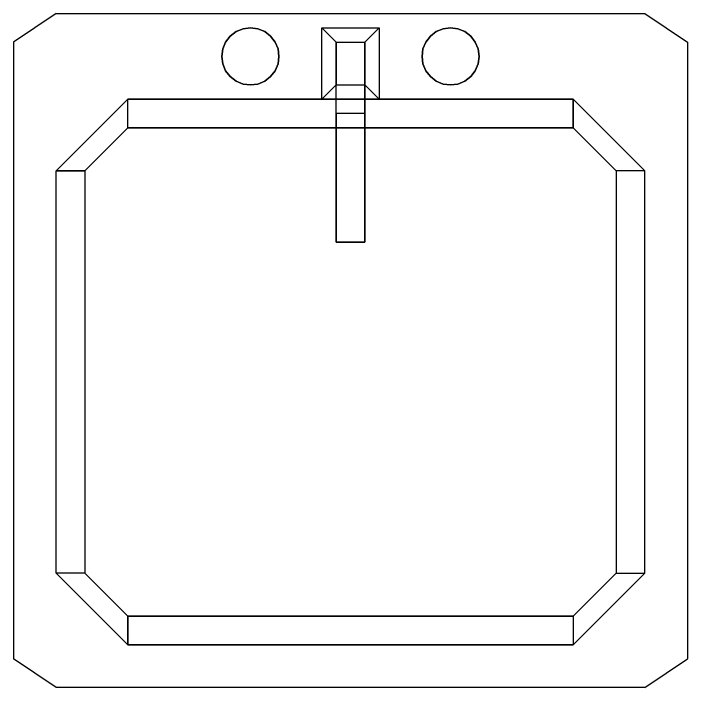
# Model space of a CAD drawing. Header units: millimetres. Extents: x 10903 to 284569, y 2319 to 62017.
# Drawn here: x 157475 to 158075, y 13896 to 14496 of the extents above; entities that cross this region are included whole.
import ezdxf

# ---------------------------------------------------------------- set-up
doc = ezdxf.new("R2010")
doc.units = ezdxf.units.MM
doc.layers.add('빌트인', color=8, linetype='Continuous')

# ---------------------------------------------------------------- blocks, each defined once
blk = doc.blocks.new('SINK2')
at = {"layer": '빌트인'}
for p, q in [((-261.87, 600), (-300, 574.55)), ((-261.87, 600), (261.87, 600)), ((261.87, 600), (300, 574.55)), ((-300, 25.45), (-300, 574.55)), ((300, 25.45), (300, 574.55)), ((-198.22, 561.87), (-261.87, 498.22)), ((-261.87, 498.22), (-198.22, 561.87)), ((198.22, 561.87), (-198.22, 561.87)), ((-198.22, 561.87), (198.22, 561.87)), ((-198.22, 536.35), (-198.22, 561.87)), ((-198.22, 536.35), (-198.22, 561.87)), ((261.87, 498.22), (198.22, 561.87)), ((198.22, 561.87), (198.22, 536.35)), ((261.87, 498.22), (198.22, 561.87)), ((198.22, 536.35), (198.22, 561.87)), ((-236.42, 498.22), (-198.22, 536.35)), ((-198.22, 536.35), (-236.42, 498.22)), ((-198.22, 536.35), (198.22, 536.35)), ((198.22, 536.35), (-198.22, 536.35)), ((236.42, 498.22), (198.22, 536.35)), ((198.22, 536.35), (236.42, 498.22)), ((-261.87, 498.22), (-261.87, 140.05)), ((-261.87, 498.22), (-261.87, 140.05)), ((-236.42, 498.22), (-261.87, 498.22)), ((-236.42, 498.22), (-261.87, 498.22)), ((-236.42, 140.05), (-236.42, 498.22)), ((-236.42, 140.05), (-236.42, 498.22)), ((236.42, 140.05), (236.42, 498.22)), ((236.42, 498.22), (261.87, 498.22)), ((236.42, 140.05), (236.42, 498.22)), ((236.42, 498.22), (261.87, 498.22)), ((261.87, 498.22), (261.87, 140.05)), ((261.87, 498.22), (261.87, 140.05)), ((-12.76, 203.63), (-12.76, 89.09)), ((12.76, 203.63), (-12.76, 203.63)), ((-12.76, 203.63), (-12.76, 101.85)), ((12.76, 203.63), (-12.76, 203.63)), ((-12.76, 203.63), (12.76, 203.63)), ((12.76, 203.63), (-12.76, 203.63)), ((-12.76, 203.63), (-12.76, 101.85)), ((-12.76, 89.09), (-12.76, 203.63)), ((12.76, 89.09), (12.76, 203.63)), ((12.76, 101.85), (12.76, 203.63)), ((12.76, 203.63), (12.76, 101.85)), ((12.76, 89.09), (12.76, 203.63)), ((-261.87, 140.05), (-198.22, 76.4)), ((-261.87, 140.05), (-236.42, 140.05)), ((-198.22, 76.4), (-261.87, 140.05)), ((-261.87, 140.05), (-236.42, 140.05)), ((-198.22, 101.85), (-236.42, 140.05)), ((-236.42, 140.05), (-198.22, 101.85)), ((198.22, 76.4), (261.87, 140.05)), ((236.42, 140.05), (198.22, 101.85)), ((261.87, 140.05), (198.22, 76.4)), ((198.22, 101.85), (236.42, 140.05)), ((261.87, 140.05), (236.42, 140.05)), ((236.42, 140.05), (261.87, 140.05)), ((198.22, 101.85), (-198.22, 101.85)), ((-198.22, 101.85), (198.22, 101.85)), ((-198.22, 76.4), (-198.22, 101.85)), ((-198.22, 101.85), (-198.22, 76.4)), ((12.76, 101.85), (-12.76, 101.85)), ((-12.76, 101.85), (12.76, 101.85)), ((-12.76, 63.65), (-12.76, 101.85)), ((-12.76, 101.85), (-12.76, 89.09)), ((-12.76, 101.85), (-12.76, 89.09)), ((-12.76, 63.65), (-12.76, 101.85)), ((12.76, 101.85), (12.76, 63.65)), ((12.76, 89.09), (12.76, 101.85)), ((12.76, 101.85), (12.76, 63.65)), ((12.76, 101.85), (12.76, 89.09)), ((198.22, 101.85), (198.22, 76.4)), ((198.22, 101.85), (198.22, 76.4)), ((-12.76, 89.09), (12.76, 89.09)), ((-12.76, 89.09), (12.76, 89.09)), ((-12.76, 25.45), (-12.76, 89.09)), ((-12.76, 89.09), (-12.76, 25.45)), ((12.76, 89.09), (12.76, 25.45)), ((12.76, 89.09), (12.76, 25.45)), ((-198.22, 76.4), (198.22, 76.4)), ((198.22, 76.4), (-198.22, 76.4)), ((-12.76, 63.65), (-25.45, 76.4)), ((-25.45, 76.4), (25.45, 76.4)), ((-25.45, 76.4), (-12.76, 63.65)), ((-25.45, 12.76), (-25.45, 76.4)), ((25.45, 76.4), (12.76, 63.65)), ((12.76, 63.65), (25.45, 76.4)), ((25.45, 76.4), (25.45, 12.76)), ((-101.85, 60.23), (-107.08, 56.19)), ((-107.08, 56.19), (-101.85, 60.23)), ((-101.85, 60.23), (-107.08, 56.19)), ((-107.08, 56.19), (-101.85, 60.23)), ((-95.65, 62.81), (-101.85, 60.23)), ((-101.85, 60.23), (-95.65, 62.81)), ((-95.65, 62.81), (-101.85, 60.23)), ((-101.85, 60.23), (-95.65, 62.81)), ((-89.09, 63.65), (-95.65, 62.81)), ((-95.65, 62.81), (-89.09, 63.65)), ((-89.09, 63.65), (-95.65, 62.81)), ((-95.65, 62.81), (-89.09, 63.65)), ((-82.47, 62.81), (-89.09, 63.65)), ((-82.47, 62.81), (-89.09, 63.65)), ((-89.09, 63.65), (-82.47, 62.81)), ((-82.47, 62.81), (-89.09, 63.65)), ((-76.34, 60.23), (-82.47, 62.81)), ((-82.47, 62.81), (-76.34, 60.23)), ((-76.34, 60.23), (-82.47, 62.81)), ((-82.47, 62.81), (-76.34, 60.23)), ((-71.11, 56.19), (-76.34, 60.23)), ((-76.34, 60.23), (-71.11, 56.19)), ((-71.11, 56.19), (-76.34, 60.23)), ((-76.34, 60.23), (-71.11, 56.19)), ((12.76, 63.65), (-12.76, 63.65)), ((12.76, 63.65), (-12.76, 63.65)), ((-12.76, 25.45), (-12.76, 63.65)), ((12.76, 25.45), (12.76, 63.65)), ((76.34, 60.23), (71.11, 56.19)), ((71.11, 56.19), (76.34, 60.23)), ((76.34, 60.23), (71.11, 56.19)), ((71.11, 56.19), (76.34, 60.23)), ((82.47, 62.81), (76.34, 60.23)), ((76.34, 60.23), (82.47, 62.81)), ((82.47, 62.81), (76.34, 60.23)), ((76.34, 60.23), (82.47, 62.81)), ((89.09, 63.65), (82.47, 62.81)), ((82.47, 62.81), (89.09, 63.65)), ((89.09, 63.65), (82.47, 62.81)), ((82.47, 62.81), (89.09, 63.65)), ((95.65, 62.81), (89.09, 63.65)), ((89.09, 63.65), (95.65, 62.81)), ((95.65, 62.81), (89.09, 63.65)), ((89.09, 63.65), (95.65, 62.81)), ((101.85, 60.23), (95.65, 62.81)), ((95.65, 62.81), (101.85, 60.23)), ((101.85, 60.23), (95.65, 62.81)), ((95.65, 62.81), (101.85, 60.23)), ((107.08, 56.19), (101.85, 60.23)), ((101.85, 60.23), (107.08, 56.19)), ((107.08, 56.19), (101.85, 60.23)), ((101.85, 60.23), (107.08, 56.19)), ((-107.08, 56.19), (-111.12, 50.96)), ((-111.12, 50.96), (-107.08, 56.19)), ((-107.08, 56.19), (-111.12, 50.96)), ((-111.12, 50.96), (-107.08, 56.19)), ((-67.06, 50.96), (-71.11, 56.19)), ((-71.11, 56.19), (-67.06, 50.96)), ((-67.06, 50.96), (-71.11, 56.19)), ((-71.11, 56.19), (-67.06, 50.96)), ((71.11, 56.19), (67.06, 50.96)), ((67.06, 50.96), (71.11, 56.19)), ((71.11, 56.19), (67.06, 50.96)), ((67.06, 50.96), (71.11, 56.19)), ((111.12, 50.96), (107.08, 56.19)), ((107.08, 56.19), (111.12, 50.96)), ((111.12, 50.96), (107.08, 56.19)), ((107.08, 56.19), (111.12, 50.96)), ((-111.12, 50.96), (-113.7, 44.76)), ((-113.7, 44.76), (-111.12, 50.96)), ((-111.12, 50.96), (-113.7, 44.76)), ((-113.7, 44.76), (-111.12, 50.96)), ((-64.48, 44.76), (-67.06, 50.96)), ((-67.06, 50.96), (-64.48, 44.76)), ((-64.48, 44.76), (-67.06, 50.96)), ((-67.06, 50.96), (-64.48, 44.76)), ((67.06, 50.96), (64.48, 44.76)), ((64.48, 44.76), (67.06, 50.96)), ((67.06, 50.96), (64.48, 44.76)), ((64.48, 44.76), (67.06, 50.96)), ((113.7, 44.76), (111.12, 50.96)), ((111.12, 50.96), (113.7, 44.76)), ((113.7, 44.76), (111.12, 50.96)), ((111.12, 50.96), (113.7, 44.76)), ((-113.7, 44.76), (-114.54, 38.2)), ((-114.54, 38.2), (-113.7, 44.76)), ((-113.7, 44.76), (-114.54, 38.2)), ((-114.54, 38.2), (-113.7, 44.76)), ((-63.65, 38.2), (-64.48, 44.76)), ((-64.48, 44.76), (-63.65, 38.2)), ((-63.65, 38.2), (-64.48, 44.76)), ((-64.48, 44.76), (-63.65, 38.2)), ((63.65, 38.2), (64.48, 44.76)), ((64.48, 44.76), (63.65, 38.2)), ((63.65, 38.2), (64.48, 44.76)), ((64.48, 44.76), (63.65, 38.2)), ((114.54, 38.2), (113.7, 44.76)), ((113.7, 44.76), (114.54, 38.2)), ((114.54, 38.2), (113.7, 44.76)), ((113.7, 44.76), (114.54, 38.2)), ((-114.54, 38.2), (-113.7, 31.58)), ((-113.7, 31.58), (-114.54, 38.2)), ((-114.54, 38.2), (-113.7, 31.58)), ((-113.7, 31.58), (-114.54, 38.2)), ((-64.48, 31.58), (-63.65, 38.2)), ((-63.65, 38.2), (-64.48, 31.58)), ((-64.48, 31.58), (-63.65, 38.2)), ((-63.65, 38.2), (-64.48, 31.58)), ((63.65, 38.2), (64.48, 31.58)), ((64.48, 31.58), (63.65, 38.2)), ((63.65, 38.2), (64.48, 31.58)), ((64.48, 31.58), (63.65, 38.2)), ((113.7, 31.58), (114.54, 38.2)), ((114.54, 38.2), (113.7, 31.58)), ((113.7, 31.58), (114.54, 38.2)), ((114.54, 38.2), (113.7, 31.58)), ((-113.7, 31.58), (-111.12, 25.45)), ((-111.12, 25.45), (-113.7, 31.58)), ((-113.7, 31.58), (-111.12, 25.45)), ((-111.12, 25.45), (-113.7, 31.58)), ((-67.06, 25.45), (-64.48, 31.58)), ((-64.48, 31.58), (-67.06, 25.45)), ((-67.06, 25.45), (-64.48, 31.58)), ((-64.48, 31.58), (-67.06, 25.45)), ((64.48, 31.58), (67.06, 25.45)), ((67.06, 25.45), (64.48, 31.58)), ((64.48, 31.58), (67.06, 25.45)), ((67.06, 25.45), (64.48, 31.58)), ((111.12, 25.45), (113.7, 31.58)), ((113.7, 31.58), (111.12, 25.45)), ((111.12, 25.45), (113.7, 31.58)), ((113.7, 31.58), (111.12, 25.45)), ((-261.87, 0), (-300, 25.45)), ((-111.12, 25.45), (-107.08, 20.22)), ((-107.08, 20.22), (-111.12, 25.45)), ((-111.12, 25.45), (-107.08, 20.22)), ((-107.08, 20.22), (-111.12, 25.45)), ((-71.11, 20.22), (-67.06, 25.45)), ((-67.06, 25.45), (-71.11, 20.22)), ((-71.11, 20.22), (-67.06, 25.45)), ((-67.06, 25.45), (-71.11, 20.22)), ((-12.76, 25.45), (-25.45, 12.76)), ((-12.76, 25.45), (-25.45, 12.76)), ((12.76, 25.45), (-12.76, 25.45)), ((12.76, 25.45), (-12.76, 25.45)), ((12.76, 25.45), (25.45, 12.76)), ((12.76, 25.45), (25.45, 12.76)), ((67.06, 25.45), (71.11, 20.22)), ((71.11, 20.22), (67.06, 25.45)), ((67.06, 25.45), (71.11, 20.22)), ((71.11, 20.22), (67.06, 25.45)), ((107.08, 20.22), (111.12, 25.45)), ((111.12, 25.45), (107.08, 20.22)), ((107.08, 20.22), (111.12, 25.45)), ((111.12, 25.45), (107.08, 20.22)), ((261.87, 0), (300, 25.45)), ((-107.08, 20.22), (-101.85, 16.17)), ((-101.85, 16.17), (-107.08, 20.22)), ((-107.08, 20.22), (-101.85, 16.17)), ((-101.85, 16.17), (-107.08, 20.22)), ((-76.34, 16.17), (-71.11, 20.22)), ((-71.11, 20.22), (-76.34, 16.17)), ((-76.34, 16.17), (-71.11, 20.22)), ((-71.11, 20.22), (-76.34, 16.17)), ((71.11, 20.22), (76.34, 16.17)), ((76.34, 16.17), (71.11, 20.22)), ((71.11, 20.22), (76.34, 16.17)), ((76.34, 16.17), (71.11, 20.22)), ((101.85, 16.17), (107.08, 20.22)), ((107.08, 20.22), (101.85, 16.17)), ((101.85, 16.17), (107.08, 20.22)), ((107.08, 20.22), (101.85, 16.17)), ((-101.85, 16.17), (-95.65, 13.59)), ((-95.65, 13.59), (-101.85, 16.17)), ((-101.85, 16.17), (-95.65, 13.59)), ((-95.65, 13.59), (-101.85, 16.17)), ((-95.65, 13.59), (-89.09, 12.76)), ((-89.09, 12.76), (-95.65, 13.59)), ((-95.65, 13.59), (-89.09, 12.76)), ((-89.09, 12.76), (-95.65, 13.59)), ((-89.09, 12.76), (-82.47, 13.59)), ((-82.47, 13.59), (-89.09, 12.76)), ((-89.09, 12.76), (-82.47, 13.59)), ((-82.47, 13.59), (-89.09, 12.76)), ((-82.47, 13.59), (-76.34, 16.17)), ((-76.34, 16.17), (-82.47, 13.59)), ((-82.47, 13.59), (-76.34, 16.17)), ((-76.34, 16.17), (-82.47, 13.59)), ((25.45, 12.76), (-25.45, 12.76)), ((76.34, 16.17), (82.47, 13.59)), ((82.47, 13.59), (76.34, 16.17)), ((76.34, 16.17), (82.47, 13.59)), ((82.47, 13.59), (76.34, 16.17)), ((82.47, 13.59), (89.09, 12.76)), ((89.09, 12.76), (82.47, 13.59)), ((82.47, 13.59), (89.09, 12.76)), ((89.09, 12.76), (82.47, 13.59)), ((89.09, 12.76), (95.65, 13.59)), ((95.65, 13.59), (89.09, 12.76)), ((89.09, 12.76), (95.65, 13.59)), ((95.65, 13.59), (89.09, 12.76)), ((95.65, 13.59), (101.85, 16.17)), ((101.85, 16.17), (95.65, 13.59)), ((95.65, 13.59), (101.85, 16.17)), ((101.85, 16.17), (95.65, 13.59)), ((261.87, 0), (-261.87, 0))]:
    blk.add_line(p, q, dxfattribs=at)

msp = doc.modelspace()

# ---------------------------------------------------------------- block references
at = {"layer": '빌트인', "lineweight": -3, "rotation": 180}
msp.add_blockref('SINK2', (157774.67, 14496.39), dxfattribs=at)

doc.saveas('drawing.dxf')
